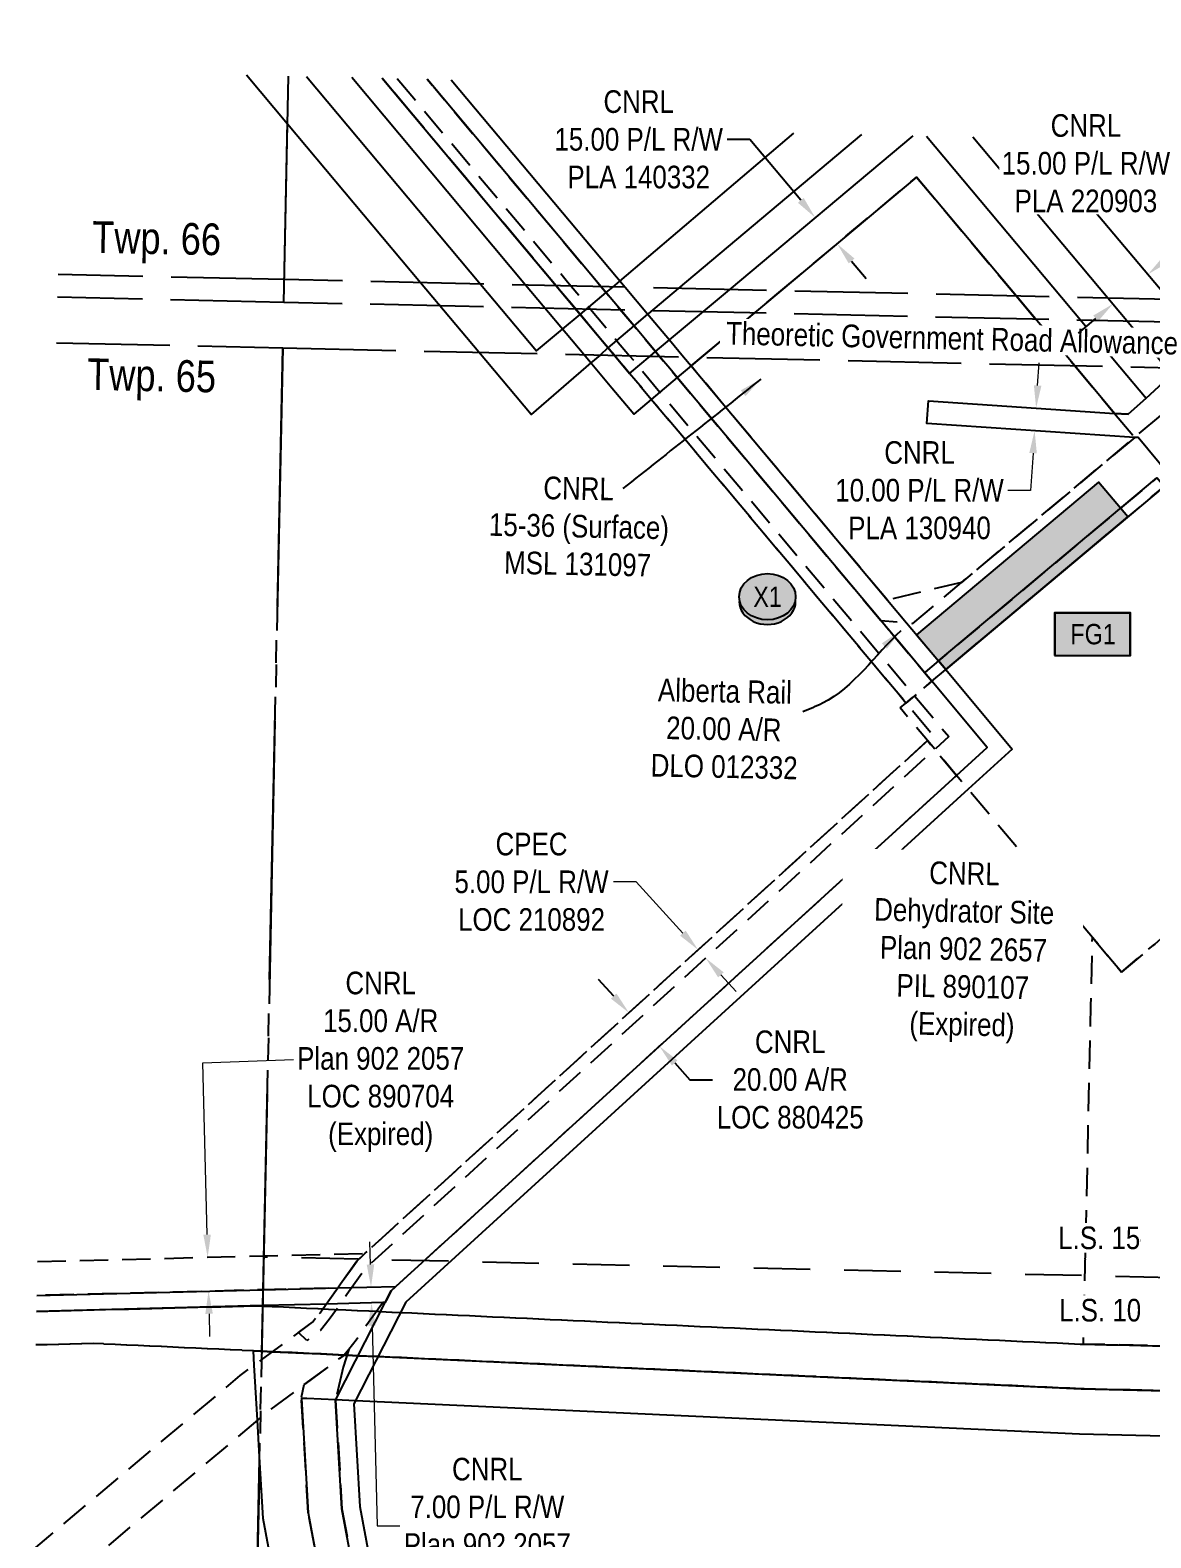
# Model space of a CAD drawing. Extents: x 404921 to 408869, y 6058773 to 6061726.
# Drawn here: x 405361 to 405857, y 6059203 to 6059870 of the extents above; entities that cross this region are included whole.
import ezdxf
from ezdxf.enums import TextEntityAlignment as Align

# ---------------------------------------------------------------- set-up
doc = ezdxf.new("R2010")
doc.units = 0
doc.header["$LTSCALE"] = 5
doc.header["$PDSIZE"] = 0.5
for name, pattern in [('0', [1, 1, 0]), ('foc-ACCESSROAD', [3.75, 2.5, -1.25]), ('foc-LSD', [8, 5, -3]), ('foc-QUARTERLINE', [33, 25, -3, 2, -3]), ('foc-UNSURVEYED', [12.5, 10, -2.5])]:
    doc.linetypes.add(name, pattern=pattern)
doc.layers.get('Defpoints').update_dxf_attribs({"color": 9})
for name, color, linetype in [('C-AR', 13, 'foc-ACCESSROAD'), ('C-RW', 13, 'Continuous'), ('C-SYMBOL', 7, 'Continuous'), ('C-WS', 13, 'foc-ACCESSROAD'), ('F-AR', 190, 'foc-ACCESSROAD'), ('F-RW', 190, 'Continuous'), ('F-WS', 190, 'foc-ACCESSROAD'), ('L-ROAD-T', 7, 'Continuous'), ('L-SECQ', 8, 'foc-QUARTERLINE'), ('L-SECTION-LSD', 7, 'foc-LSD'), ('L-USEC', 7, 'foc-UNSURVEYED'), ('P-CROSSINGS', 250, 'Continuous'), ('P-TEMP-BLOCKS', 250, 'Continuous'), ('P-WORKAREA', 113, 'Continuous'), ('P-WORKAREA-H', 111, 'Continuous')]:
    doc.layers.add(name, color=color, linetype=linetype)
for name, color, linetype, lineweight in [('F-AR-T', 190, 'Continuous', 9), ('F-RW-T', 190, 'Continuous', 9), ('F-WS-T', 190, 'Continuous', 9)]:
    doc.layers.add(name, color=color, linetype=linetype, lineweight=lineweight)
doc.styles.add('100L', font='ARIALN.TTF', dxfattribs={"height": 11})
doc.styles.add('80', font='ARIALN.TTF', dxfattribs={"height": 10})
doc.styles.add('80CG', font='ARIALN.TTF', dxfattribs={"height": 10})
doc.styles.add('80L', font='ARIALN.TTF', dxfattribs={"height": 10})
doc.styles.add('Crossing', font='ARIALN.TTF', dxfattribs={"height": 10})
doc.dimstyles.new('Compass 5 000', dxfattribs={"dimscale": 5, "dimtxt": 9, "dimasz": 2, "dimexe": 0.2, "dimexo": 0.0625, "dimgap": 0.5, "dimtad": 0, "dimtih": 1, "dimtoh": 1, "dimzin": 0, "dimdsep": 46, "dimtxsty": '80CG', "dimcen": 0.1, "dimse1": 1, "dimse2": 1, "dimclrd": 256, "dimclrt": 256, "dimaunit": 1, "dimadec": 4, "dimazin": 0, "dimtfac": 0.06, "dimtofl": 0, "dimtmove": 0, "dimatfit": 1, "dimfxl": 0.2, "dimtolj": 1, "dimtzin": 0, "dimlwd": -1, "dimarcsym": 0})

# ---------------------------------------------------------------- blocks, each defined once
blk = doc.blocks.new('Temp_Area3')
h = blk.add_hatch(color=111)
h.dxf.hatch_style = 1
h.paths.add_polyline_path([(-16.83, -9.44), (16.33, -9.44), (16.33, 9.05), (-16.83, 9.05)])
at = {"color": 250}
for points in [[(-17.03, -9.64), (16.53, -9.64), (16.53, 9.25), (-17.03, 9.25)], [(-16.93, -9.54), (16.43, -9.54), (16.43, 9.15), (-16.93, 9.15)]]:
    blk.add_lwpolyline(points, close=True, dxfattribs=at)
at = {"color": 250, "style": '80L'}
blk.add_attdef('TEMPORARY', text='', height=9, dxfattribs=at).set_placement((0, -0.15), align=Align.MIDDLE_CENTER)
blk = doc.blocks.new('*D377')
at = {"layer": 'C-RW', "transparency": 16777216}
for p, q in [((405915.44, 6059836.03), (405923.8, 6059841.52)), ((405885.42, 6059816.31), (405877.06, 6059810.82)), ((405877.06, 6059810.82), (405867.06, 6059810.82))]:
    blk.add_line(p, q, dxfattribs=at)
for points in [[(405914.53, 6059837.42), (405916.36, 6059834.64), (405907.09, 6059830.54)], [(405884.51, 6059817.7), (405886.34, 6059814.91), (405893.78, 6059821.8)]]:
    blk.add_solid(points, dxfattribs=at)
at = {"layer": 'Defpoints', "color": 0, "transparency": 16777216}
for p in [(405893.78, 6059821.8), (405909.02, 6059827.59), (405895.71, 6059818.85)]:
    blk.add_point(p, dxfattribs=at)
at = {"layer": 'C-RW', "transparency": 16777216, "insert": (405827.98, 6059810.82), "char_height": 10, "attachment_point": 5, "style": '80CG', "bg_fill": 3, "box_fill_scale": 1.1, "bg_fill_color": 256, "bg_fill_true_color": 13158600, "bg_fill_transparency": 0}
blk.add_mtext('\\A1;CNRL\\P15.00 P/L R/W\\PPLA 220903', dxfattribs=at)
blk = doc.blocks.new('*D378')
at = {"layer": 'Defpoints', "color": 0, "transparency": 16777216}
for p in [(405656.51, 6059463.2), (405649.27, 6059456.6), (405652.64, 6059452.91)]:
    blk.add_point(p, dxfattribs=at)
at = {"layer": 'F-WS-T', "transparency": 16777216}
for p, q in [((405629.17, 6059493.19), (405619.17, 6059493.19)), ((405649.78, 6059470.59), (405629.17, 6059493.19)), ((405666.62, 6059452.12), (405673.36, 6059444.73))]:
    blk.add_line(p, q, dxfattribs=at)
for points in [[(405651.01, 6059471.71), (405648.55, 6059469.47), (405656.51, 6059463.2)], [(405667.85, 6059453.24), (405665.39, 6059450.99), (405659.88, 6059459.51)]]:
    blk.add_solid(points, dxfattribs=at)
at = {"layer": 'F-WS-T', "transparency": 16777216, "insert": (405582.89, 6059493.19), "char_height": 10, "attachment_point": 5, "style": '80CG'}
blk.add_mtext('\\A1;CPEC\\P5.00 P/L R/W\\PLOC 210892', dxfattribs=at)
blk = doc.blocks.new('*D381')
at = {"layer": 'Defpoints', "color": 0, "transparency": 16777216}
for p in [(405834.36, 6059786.72), (405818.87, 6059773.66), (405855.41, 6059761.75)]:
    blk.add_point(p, dxfattribs=at)
at = {"layer": 'F-RW', "transparency": 16777216}
for p, q in [((405863.05, 6059768.2), (405873.1, 6059776.67)), ((405873.1, 6059776.67), (405883.1, 6059776.67)), ((405832.27, 6059742.25), (405824.62, 6059735.8))]:
    blk.add_line(p, q, dxfattribs=at)
for points in [[(405861.98, 6059769.47), (405864.13, 6059766.92), (405855.41, 6059761.75)], [(405831.19, 6059743.52), (405833.34, 6059740.97), (405839.91, 6059748.69)]]:
    blk.add_solid(points, dxfattribs=at)
at = {"layer": 'F-RW', "transparency": 16777216, "insert": (405922.64, 6059776.67), "char_height": 10, "attachment_point": 5, "style": '80CG', "bg_fill": 3, "box_fill_scale": 1.1, "bg_fill_color": 256, "bg_fill_true_color": 13158600, "bg_fill_transparency": 0}
blk.add_mtext('\\A1;CPEC\\P20.00 P/L R/W\\PPLA 170041', dxfattribs=at)
blk = doc.blocks.new('*D383')
at = {"layer": 'C-AR', "transparency": 16777216}
for p, q in [((405619.22, 6059442.74), (405612.48, 6059450.13)), ((405646.17, 6059413.18), (405652.9, 6059405.79)), ((405652.9, 6059405.79), (405662.9, 6059405.79))]:
    blk.add_line(p, q, dxfattribs=at)
for points in [[(405620.45, 6059443.86), (405617.99, 6059441.61), (405625.96, 6059435.35)], [(405647.4, 6059414.3), (405644.94, 6059412.05), (405639.43, 6059420.57)]]:
    blk.add_solid(points, dxfattribs=at)
at = {"layer": 'Defpoints', "color": 0, "transparency": 16777216}
for p in [(405612.21, 6059422.82), (405639.43, 6059420.57), (405625.69, 6059408.04)]:
    blk.add_point(p, dxfattribs=at)
at = {"layer": 'C-AR', "transparency": 16777216, "insert": (405697.24, 6059405.79), "char_height": 10, "attachment_point": 5, "style": '80CG'}
blk.add_mtext('\\A1;CNRL\\P20.00 A/R\\PLOC 880425', dxfattribs=at)
blk = doc.blocks.new('*D389')
at = {"layer": 'C-RW', "transparency": 16777216}
for p, q in [((405679.36, 6059821.38), (405669.36, 6059821.38)), ((405701.91, 6059794.48), (405679.36, 6059821.38)), ((405724.39, 6059767.65), (405730.82, 6059759.98))]:
    blk.add_line(p, q, dxfattribs=at)
for points in [[(405703.19, 6059795.55), (405700.63, 6059793.4), (405708.33, 6059786.81)], [(405725.67, 6059768.72), (405723.12, 6059766.58), (405717.97, 6059775.31)]]:
    blk.add_solid(points, dxfattribs=at)
at = {"layer": 'Defpoints', "color": 0, "transparency": 16777216}
for p in [(405720.82, 6059797.28), (405708.33, 6059786.81), (405730.46, 6059785.78)]:
    blk.add_point(p, dxfattribs=at)
at = {"layer": 'C-RW', "transparency": 16777216, "insert": (405630.27, 6059821.38), "char_height": 10, "attachment_point": 5, "style": '80CG'}
blk.add_mtext('\\A1;CNRL\\P15.00 P/L R/W\\PPLA 140332', dxfattribs=at)
blk = doc.blocks.new('*D390')
at = {"layer": 'Defpoints', "color": 0, "transparency": 16777216}
for p in [(405800.5, 6059703.03), (405799.82, 6059693.05), (405805.29, 6059692.68)]:
    blk.add_point(p, dxfattribs=at)
at = {"layer": 'F-RW-T', "transparency": 16777216}
for p, q in [((405806.64, 6059712.64), (405807.31, 6059722.61)), ((405804.61, 6059682.71), (405803.5, 6059666.28)), ((405803.5, 6059666.28), (405793.5, 6059666.28))]:
    blk.add_line(p, q, dxfattribs=at)
for points in [[(405804.97, 6059712.75), (405808.3, 6059712.52), (405805.96, 6059702.66)], [(405802.95, 6059682.82), (405806.28, 6059682.59), (405805.29, 6059692.68)]]:
    blk.add_solid(points, dxfattribs=at)
at = {"layer": 'F-RW-T', "transparency": 16777216, "insert": (405754.42, 6059666.28), "char_height": 10, "attachment_point": 5, "style": '80CG'}
blk.add_mtext('\\A1;CNRL\\P10.00 P/L R/W\\PPLA 130940', dxfattribs=at)
blk = doc.blocks.new('*D392')
at = {"layer": 'Defpoints', "color": 0, "transparency": 16777216}
for p in [(405372.27, 6059310.59), (405372.45, 6059303.6), (405512.11, 6059307.12)]:
    blk.add_point(p, dxfattribs=at)
at = {"layer": 'F-RW-T', "transparency": 16777216}
for p, q in [((405511.68, 6059324.11), (405511.43, 6059334.11)), ((405512.36, 6059297.12), (405514.6, 6059208.57)), ((405514.6, 6059208.57), (405524.6, 6059208.57))]:
    blk.add_line(p, q, dxfattribs=at)
for points in [[(405513.35, 6059324.16), (405510.01, 6059324.07), (405511.93, 6059314.12)], [(405514.03, 6059297.17), (405510.7, 6059297.08), (405512.11, 6059307.12)]]:
    blk.add_solid(points, dxfattribs=at)
at = {"layer": 'F-RW-T', "transparency": 16777216, "insert": (405563.33, 6059208.57), "char_height": 10, "attachment_point": 5, "style": '80CG', "bg_fill": 3, "box_fill_scale": 1.1, "bg_fill_color": 256, "bg_fill_true_color": 13158600, "bg_fill_transparency": 0}
blk.add_mtext('\\A1;CNRL\\P7.00 P/L R/W\\PPlan 902 2057\\PPLA 890720', dxfattribs=at)
blk = doc.blocks.new('xing2')
h = blk.add_hatch(color=50)
h.dxf.hatch_style = 1
edge = h.paths.add_edge_path()
edge.add_ellipse((0, 0), major_axis=(-12.5, 0), ratio=0.816297, start_angle=0, end_angle=360)
h = blk.add_hatch(color=250)
h.dxf.hatch_style = 1
edge = h.paths.add_edge_path()
edge.add_ellipse((0, -2.05), major_axis=(-12.5, 0), ratio=0.816297, start_angle=0, end_angle=180)
edge.add_line((12.5, -2.05), (12.5, 0))
edge.add_ellipse((0, 0), major_axis=(-12.5, 0), ratio=0.816297, start_angle=0, end_angle=180, ccw=False)
edge.add_line((-12.5, 0), (-12.5, -2.05))
at = {"color": 250}
blk.add_ellipse((0, 0), major_axis=(-12.5, 0), ratio=0.816297, dxfattribs=at)
blk.add_ellipse((0, -2.05), major_axis=(-12.5, 0), ratio=0.816297, start_param=0, end_param=3.141593, dxfattribs=at)
at = {"color": 250, "style": 'Crossing'}
blk.add_attdef('CROSSING', text='', height=9, dxfattribs=at).set_placement((0.09, 0.02), align=Align.MIDDLE_CENTER)
at = {"color": 250, "style": 'Crossing', "flags": 1}
for tag, p in [('OWNER', (0.09, -12.49)), ('DESCRIPTION', (0.09, -25.77)), ('LOCATION', (0.09, -39.3)), ('DWG_REF', (0.09, -52.84))]:
    blk.add_attdef(tag, text='', height=9, dxfattribs=at).set_placement(p, align=Align.MIDDLE_CENTER)

msp = doc.modelspace()

# ---------------------------------------------------------------- hatches: boundary and pattern name
at = {"layer": 'P-WORKAREA-H'}
h = msp.add_hatch(color=256, dxfattribs=at)
h.dxf.hatch_style = 1
h.paths.add_polyline_path([(405765.996, 6059587.055), (405846.458, 6059654.515), (405833.604, 6059669.845), (405753.145, 6059602.38)])

# ---------------------------------------------------------------- linework, layer by layer
at = {"layer": 'C-AR', "flags": 128}
msp.add_lwpolyline([(405361.78, 6059197.446), (405454.089, 6059274.968), (405463.565, 6059281.979), (405486.08, 6059298.636), (405489.435, 6059302.783), (405492.155, 6059306.616), (405497.213, 6059313.746), (405505.736, 6059325.757), (405509.344, 6059329.045), (405757.924, 6059555.644), (405761.142, 6059551.806), (405770.74, 6059540.265), (405522.955, 6059314.393), (405520.799, 6059312.429), (405517.121, 6059307.245), (405505.379, 6059290.696), (405502.062, 6059286.595), (405500.024, 6059284.076), (405482.421, 6059271.054), (405466.396, 6059259.197), (405463.031, 6059256.371), (405361.225, 6059170.87)], dxfattribs=at)
at = {"layer": 'C-RW'}
for points in [[(405728.79, 6059823.536), (405647.648, 6059755.494), (405634.543, 6059744.511), (405634.2, 6059744.227), (405628.113, 6059739.013), (405616.682, 6059729.343), (405613.208, 6059726.1), (405609.138, 6059722.593), (405582.652, 6059699.742), (405559.535, 6059727.312), (405533.753, 6059758.064), (405474.968, 6059828.182), (405456.872, 6059849.766)], [(405483.457, 6059849.169), (405560.33, 6059757.464), (405585.112, 6059727.904), (405596.603, 6059737.547), (405604.351, 6059744.049), (405615.837, 6059753.688), (405618.771, 6059756.146), (405621.887, 6059758.812), (405698.906, 6059824.208)], [(405757.491, 6059822.89), (405817.175, 6059751.674), (405842.95, 6059720.923), (405854.569, 6059707.069), (405846.718, 6059699.901), (405840.683, 6059700.31), (405823.019, 6059721.373), (405797.239, 6059752.123), (405753.109, 6059804.767), (405693.111, 6059754.469), (405658.06, 6059725.089), (405653.473, 6059721.249), (405647.341, 6059716.115), (405635.844, 6059706.491), (405628.081, 6059699.992), (405618.447, 6059711.488), (405608.811, 6059722.984), (405606.061, 6059726.262), (405580.289, 6059757.013), (405503.432, 6059848.721)], [(405516.837, 6059848.42), (405593.734, 6059756.709), (405616.565, 6059729.482), (405619.519, 6059725.958), (405626.205, 6059717.988), (405635.296, 6059725.603), (405637.696, 6059727.619), (405643.826, 6059732.755), (405670.355, 6059754.981), (405751.542, 6059823.024)], [(405862.522, 6059667.983), (405765.996, 6059587.056), (405762.784, 6059590.885), (405859.31, 6059671.815)]]:
    msp.add_lwpolyline(points, dxfattribs=at)
at = {"layer": 'C-WS', "flags": 128}
msp.add_lwpolyline([(405845.778, 6059455.143), (405843.673, 6059453.378), (405830.847, 6059468.672), (405775.927, 6059534.172), (405770.719, 6059540.245), (405761.142, 6059551.806), (405757.924, 6059555.644), (405745.79, 6059570.114), (405748.378, 6059572.284), (405759.866, 6059581.915), (405765.996, 6059587.056), (405862.522, 6059667.983), (405872.713, 6059655.829), (405885.565, 6059640.471), (405905.792, 6059616.336), (405915.432, 6059604.85), (405928.278, 6059589.528), (405937.915, 6059578.04), (405947.559, 6059566.559), (405960.405, 6059551.248), (405954.582, 6059546.348), (405873.771, 6059478.607), (405861.105, 6059467.99), (405858.444, 6059465.76), (405845.778, 6059455.143)], close=True, dxfattribs=at)
at = {"layer": 'F-AR', "flags": 128}
for points in [[(405536.777, 6059847.973), (405539.044, 6059845.27), (405539.483, 6059844.746), (405544.441, 6059838.833), (405613.681, 6059756.26), (405628.057, 6059739.113), (405637.696, 6059727.618), (405639.46, 6059725.509), (405643.965, 6059720.142), (405647.341, 6059716.115), (405737.38, 6059608.731), (405756.654, 6059585.745), (405759.866, 6059581.915), (405748.378, 6059572.284), (405635.845, 6059706.491), (405626.205, 6059717.988), (405619.518, 6059725.958), (405616.565, 6059729.482), (405593.734, 6059756.709), (405516.837, 6059848.42)], [(405364.451, 6059325.397), (405464.524, 6059327.917), (405509.344, 6059329.046), (405505.736, 6059325.757), (405497.213, 6059313.746), (405464.211, 6059312.913), (405364.137, 6059310.387)]]:
    msp.add_lwpolyline(points, dxfattribs=at)
msp.add_lwpolyline([(405892.433, 6059673.839), (405889.206, 6059670.893), (405886.529, 6059668.447), (405875.283, 6059658.177), (405872.713, 6059655.829), (405862.522, 6059667.983), (405859.31, 6059671.815), (405762.784, 6059590.885), (405756.654, 6059585.745), (405737.38, 6059608.731), (405748.662, 6059607.727), (405751.451, 6059607.479), (405773.028, 6059625.569), (405849.526, 6059689.702), (405861.869, 6059700.056), (405864.999, 6059696.298), (405881.083, 6059677.017), (405887.985, 6059676.548), (405892.922, 6059676.213), (405894.885, 6059676.08), (405892.433, 6059673.839)], close=True, dxfattribs=at)
at = {"layer": 'F-AR'}
msp.add_lwpolyline([(405557.09, 6058822.842), (405556.446, 6058826.207), (405538.368, 6058923.28), (405484.173, 6059214.286), (405481.138, 6059265.522), (405482.421, 6059271.054), (405500.024, 6059284.076), (405502.062, 6059286.595), (405499.581, 6059278.773), (405496.234, 6059264.186), (405499.086, 6059216.105), (405553.684, 6058922.935), (405571.178, 6058829.004), (405572.423, 6058822.498)], dxfattribs=at)
at = {"layer": 'F-AR-T'}
msp.add_line((405437.541, 6059413.194), (405477.585, 6059414.718), dxfattribs=at)
at = {"layer": 'F-RW'}
for points in [[(405572.423, 6058822.498), (405571.178, 6058829.004), (405553.684, 6058922.935), (405499.086, 6059216.105), (405496.234, 6059264.186), (405518.174, 6059307.272), (405518.619, 6059308.146), (405520.799, 6059312.429), (405522.955, 6059314.393), (405770.719, 6059540.245), (405784.373, 6059552.689), (405759.866, 6059581.915), (405756.654, 6059585.745), (405737.38, 6059608.731), (405647.341, 6059716.115), (405643.965, 6059720.142), (405639.46, 6059725.509), (405637.696, 6059727.619), (405628.058, 6059739.114), (405613.681, 6059756.26), (405539.043, 6059845.268), (405536.775, 6059847.973)], [(405547.416, 6059847.734), (405624.315, 6059756.02), (405634.186, 6059744.25), (405643.826, 6059732.755), (405650.1, 6059725.269), (405653.473, 6059721.248), (405740.214, 6059617.802), (405748.662, 6059607.727), (405762.784, 6059590.885), (405765.996, 6059587.056), (405795.435, 6059551.946), (405775.927, 6059534.172), (405527.266, 6059307.5), (405504.348, 6059262.492), (405507.042, 6059217.078), (405561.855, 6058922.751), (405579.038, 6058830.487), (405580.602, 6058822.314)], [(405863.456, 6059720.462), (405837.681, 6059751.212), (405777.995, 6059822.429)], [(405804.768, 6059821.826), (405864.807, 6059750.602)], [(405517.94, 6058923.74), (405464.284, 6059211.855), (405462.67, 6059239.101), (405461.713, 6059255.264), (405460.275, 6059279.545), (405459.897, 6059285.923), (405463.644, 6059285.751), (405468.37, 6059285.534), (405482.065, 6059284.905), (405489.538, 6059284.562), (405500.024, 6059284.079), (405501.247, 6059284.025), (405506.22, 6059283.797), (405514.991, 6059283.395), (405825.834, 6059269.147), (405949.422, 6059266.219)], [(405949.978, 6059246.203), (405825.139, 6059249.16), (405505.031, 6059263.834), (405496.234, 6059264.212), (405483.499, 6059264.82), (405481.173, 6059264.928), (405484.173, 6059214.286), (405536.765, 6058931.886)]]:
    msp.add_lwpolyline(points, dxfattribs=at)
msp.add_lwpolyline([(405875.576, 6059705.937), (405865, 6059696.291), (405881.083, 6059677.017), (405882.261, 6059675.163), (405885.249, 6059670.461), (405886.528, 6059668.447), (405890.149, 6059662.749), (405885.805, 6059641.654), (405875.283, 6059658.177), (405868.936, 6059668.144), (405868.525, 6059668.637), (405864.684, 6059673.247), (405851.07, 6059689.584), (405849.521, 6059689.694), (405757.67, 6059695.903), (405758.345, 6059705.881), (405840.683, 6059700.31), (405846.718, 6059699.901), (405854.569, 6059707.069), (405865.966, 6059717.475), (405875.576, 6059705.937)], close=True, dxfattribs=at)
at = {"layer": 'F-RW', "flags": 128}
msp.add_lwpolyline([(405364.137, 6059310.387), (405464.211, 6059312.913), (405497.213, 6059313.746), (405522.955, 6059314.393), (405520.799, 6059312.429), (405518.619, 6059308.146), (405518.174, 6059307.272), (405517.121, 6059307.245), (405492.155, 6059306.616), (405464.065, 6059305.909), (405363.991, 6059303.384)], dxfattribs=at)
at = {"layer": 'F-RW', "linetype": '0'}
for points in [[(405363.991, 6059303.383), (405460.815, 6059305.827), (405461.769, 6059305.851), (405464.062, 6059305.744), (405468.176, 6059305.565), (405490.658, 6059304.507), (405514.394, 6059303.402), (405516.161, 6059303.32), (405524.93, 6059302.912), (405826.906, 6059288.873), (405948.866, 6059286.229)], [(405949.422, 6059266.219), (405825.834, 6059269.147), (405514.991, 6059283.395), (405506.22, 6059283.797), (405501.247, 6059284.025), (405500.024, 6059284.081), (405489.538, 6059284.562), (405482.065, 6059284.905), (405468.37, 6059285.534), (405463.644, 6059285.751), (405459.897, 6059285.922), (405389.032, 6059289.171), (405363.681, 6059288.522)]]:
    msp.add_lwpolyline(points, dxfattribs=at)
at = {"layer": 'F-WS', "flags": 128}
msp.add_lwpolyline([(405523.486, 6059848.271), (405598.828, 6059758.418), (405600.382, 6059756.559), (405608.181, 6059747.264), (405620.5, 6059732.572), (405626.167, 6059725.808), (405630.037, 6059721.198), (405639.676, 6059709.7), (405752.207, 6059575.495), (405767.332, 6059557.46), (405761.141, 6059551.808), (405509.502, 6059322.428), (405503.459, 6059313.902), (405501.296, 6059310.852), (405498.405, 6059306.773), (405496.602, 6059304.23), (405493.438, 6059299.773), (405489.578, 6059294.99), (405483.512, 6059290.496), (405479.892, 6059294.058), (405486.086, 6059298.632), (405489.44, 6059302.78), (405490.66, 6059304.503), (405492.156, 6059306.612), (405497.214, 6059313.745), (405505.736, 6059325.757), (405509.344, 6059329.045), (405757.924, 6059555.644), (405760.421, 6059557.92), (405748.378, 6059572.284), (405635.845, 6059706.491), (405626.205, 6059717.988), (405619.519, 6059725.958), (405616.624, 6059729.413), (405604.351, 6059744.049), (405594.999, 6059755.202), (405593.734, 6059756.709), (405516.837, 6059848.42)], dxfattribs=at)
at = {"layer": 'F-WS'}
msp.add_lwpolyline([(405773.028, 6059625.569), (405740.214, 6059617.802), (405653.473, 6059721.248), (405658.06, 6059725.089), (405693.111, 6059754.469), (405753.109, 6059804.767), (405797.239, 6059752.123), (405823.021, 6059721.373), (405840.683, 6059700.31), (405849.529, 6059689.703), (405773.028, 6059625.569)], close=True, dxfattribs=at)
at = {"layer": 'L-SECQ'}
for p, q in [((405473.322, 6059749.371), (405475.41, 6059849.35)), ((405473.306, 6059749.367), (405474.975, 6059829.247)), ((405472.903, 6059729.267), (405456.742, 6058955.129)), ((405456.744, 6058955.129), (405472.902, 6059729.268))]:
    msp.add_line(p, q, dxfattribs=at)
at = {"layer": 'L-SECTION-LSD'}
msp.add_line((406265.976, 6059309.186), (405464.513, 6059327.362), dxfattribs=at)
at = {"layer": 'L-USEC'}
for p, q in [((405473.532, 6059759.424), (405373.557, 6059761.674)), ((405874.227, 6059750.408), (405473.532, 6059759.424)), ((405473.306, 6059749.367), (405373.347, 6059751.616)), ((405874, 6059740.35), (405473.306, 6059749.367)), ((405372.927, 6059731.517), (405472.903, 6059729.267)), ((405472.903, 6059729.267), (405873.6, 6059720.251))]:
    msp.add_line(p, q, dxfattribs=at)
at = {"layer": 'P-CROSSINGS', "flags": 128}
msp.add_lwpolyline([(405846.458, 6059654.515), (405765.996, 6059587.056)], dxfattribs=at)
at = {"layer": 'P-WORKAREA'}
msp.add_lwpolyline([(405765.996, 6059587.055), (405846.458, 6059654.515), (405833.604, 6059669.845), (405753.145, 6059602.38)], close=True, dxfattribs=at)

# ---------------------------------------------------------------- block references
at = {"layer": 'P-CROSSINGS'}
msp.add_blockref('xing2', (405687.148, 6059619.26), dxfattribs=at).add_auto_attribs({'CROSSING': 'X1'})
at = {"layer": 'P-TEMP-BLOCKS'}
msp.add_blockref('Temp_Area3', (405831.142, 6059602.877), dxfattribs=at).add_auto_attribs({'TEMPORARY': 'FG1'})

# ---------------------------------------------------------------- texts
at = {"layer": 'C-SYMBOL', "color": 3, "char_height": 13.993, "attachment_point": 1, "rotation": 358.875835, "style": '80L'}
for s, insert in [('Twp. 66', (405388.772, 6059785.294)), ('Twp. 65', (405386.553, 6059724.666))]:
    msp.add_mtext_dynamic_manual_height_columns(s, width=101.35207, gutter_width=47.48, heights=[0], dxfattribs=dict(at, insert=insert))
at = {"layer": 'F-AR-T', "insert": (405629.299, 6059583.283), "char_height": 10, "attachment_point": 1, "rotation": 358.875835, "style": '80'}
msp.add_mtext_dynamic_manual_height_columns('\\pi9.6048;Alberta Rail\\P\\pi13.558;20.00 A/R\\P\\pi7.0434;DLO 012332', width=77.58611, gutter_width=44.981, heights=[0], dxfattribs=at)
at = {"layer": 'F-RW-T', "insert": (405516.199, 6059413.686), "char_height": 10, "attachment_point": 5, "style": '80CG'}
msp.add_mtext('\\A1;CNRL\\P15.00 A/R\\PPlan 902 2057\\PLOC 890704\\P(Expired)', dxfattribs=at)
at = {"layer": 'F-WS-T', "insert": (405556.989, 6059673.039), "char_height": 10, "attachment_point": 1, "rotation": 358.875835, "style": '80'}
msp.add_mtext_dynamic_manual_height_columns('\\pi31.245;CNRL\\P\\pi7.5106;15-36 (Surface)\\P\\pi14.56;MSL 131097', width=92.68827, gutter_width=44.981, heights=[0], dxfattribs=at)

# ---------------------------------------------------------------- dimensions: what is measured, and where the dimension line sits
at = {"layer": 'C-AR'}
dim = msp.add_linear_dim(base=(405639.43, 6059420.568), p1=(405612.213, 6059422.818), p2=(405625.685, 6059408.038), angle=312.351106, text='CNRL\\P20.00 A/R\\PLOC 880425', dimstyle='Compass 5 000', override={"dimtxt": 10}, dxfattribs=at)
dim.commit()
dim.dimension.update_dxf_attribs({"geometry": '*D383', "text_midpoint": (405697.239, 6059405.787), "dimtype": 161})
at = {"layer": 'C-RW'}
dim = msp.add_linear_dim(base=(405708.333, 6059786.811), p1=(405730.458, 6059785.778), p2=(405720.821, 6059797.277), angle=129.96609, text='CNRL\\P15.00 P/L R/W\\PPLA 140332', dimstyle='Compass 5 000', dxfattribs=at)
dim.commit()
dim.dimension.update_dxf_attribs({"geometry": '*D389', "text_midpoint": (405630.273, 6059821.383), "dimtype": 161})
at = {"layer": 'F-WS-T'}
dim = msp.add_linear_dim(base=(405656.514, 6059463.202), p1=(405652.642, 6059452.906), p2=(405649.273, 6059456.601), angle=132.351458, text='CPEC\\P5.00 P/L R/W\\PLOC 210892', dimstyle='Compass 5 000', dxfattribs=at)
dim.commit()
dim.dimension.update_dxf_attribs({"geometry": '*D378', "text_midpoint": (405582.889, 6059493.194), "dimtype": 161})

# ---------------------------------------------------------------- leaders
at = {"layer": 'F-AR-T', "path_type": 1}
msp.add_leader([(405746.187, 6059604.25), (405711.525, 6059572.177), (405702.798, 6059568.326)], dimstyle='Compass 5 000', override={"dimgap": 0.5, "dimtad": 0, "dimclrd": 256}, dxfattribs=at)
at = {"layer": 'F-WS-T', "path_type": 1}
msp.add_leader([(405684.281, 6059715.435), (405623.276, 6059667.06)], dimstyle='Compass 5 000', override={"dimgap": 0.5, "dimtad": 0, "dimclrd": 256}, dxfattribs=at)

# ---------------------------------------------------------------- next in the draw order: texts
at = {"layer": 'L-ROAD-T', "insert": (405768.919, 6059738.533), "char_height": 9.99573, "width": 202.06203, "attachment_point": 2, "rotation": 358.711022, "style": '80L', "bg_fill": 3, "box_fill_scale": 1.15, "bg_fill_color": 256, "bg_fill_true_color": 13158600, "bg_fill_transparency": 0}
msp.add_mtext('Theoretic Government Road Allowance', dxfattribs=at)
at = {"layer": 'L-SECTION-LSD', "insert": (405814.622, 6059341.492), "char_height": 10, "attachment_point": 1, "style": '100L', "bg_fill": 3, "box_fill_scale": 1.5, "bg_fill_color": 256, "bg_fill_transparency": 0}
msp.add_mtext_dynamic_manual_height_columns('\\pi1.8458;L.S. 15', width=36.85945, gutter_width=55, heights=[0], dxfattribs=at)

# ---------------------------------------------------------------- next in the draw order: dimensions: what is measured, and where the dimension line sits
at = {"layer": 'C-RW'}
dim = msp.add_aligned_dim(p1=(405909.019, 6059827.595), p2=(405895.714, 6059818.854), distance=-3.522, text='CNRL\\P15.00 P/L R/W\\PPLA 220903', dimstyle='Compass 5 000', override={"dimtfill": 1}, dxfattribs=at)
dim.commit()
dim.dimension.update_dxf_attribs({"geometry": '*D377', "text_midpoint": (405827.978, 6059810.816)})
at = {"layer": 'F-RW-T'}
dim = msp.add_linear_dim(base=(405512.109, 6059307.121), p1=(405372.275, 6059310.592), p2=(405372.451, 6059303.597), angle=271.445485, text='CNRL\\P7.00 P/L R/W\\PPlan 902 2057\\PPLA 890720', dimstyle='Compass 5 000', override={"dimtfill": 1}, dxfattribs=at)
dim.commit()
dim.dimension.update_dxf_attribs({"geometry": '*D392', "text_midpoint": (405563.331, 6059208.57), "dimtype": 161})

# ---------------------------------------------------------------- next in the draw order: linework, layer by layer
at = {"layer": 'C-WS', "flags": 128}
msp.add_lwpolyline([(405948.866, 6059286.229), (405826.906, 6059288.873), (405830.198, 6059438.685), (405830.847, 6059468.672), (405843.673, 6059453.378), (405845.778, 6059455.143), (405858.444, 6059465.76), (405861.105, 6059467.99), (405873.771, 6059478.607), (405954.582, 6059546.348), (405952.155, 6059436.067), (405948.866, 6059286.229)], close=True, dxfattribs=at)
at = {"layer": 'F-AR-T'}
for p, q in [((405439.453, 6059337.289), (405437.541, 6059413.194)), ((405440.334, 6059302.307), (405440.586, 6059292.31))]:
    msp.add_line(p, q, dxfattribs=at)
for points in [[(405441.119, 6059337.331), (405437.787, 6059337.247), (405439.704, 6059327.292)], [(405442, 6059302.349), (405438.668, 6059302.265), (405440.082, 6059312.303)]]:
    msp.add_solid(points, dxfattribs=at)

# ---------------------------------------------------------------- next in the draw order: dimensions: what is measured, and where the dimension line sits
at = {"layer": 'F-RW'}
dim = msp.add_linear_dim(base=(405855.407, 6059761.753), p1=(405818.869, 6059773.658), p2=(405834.363, 6059786.718), angle=40.12936, text='CPEC\\P20.00 P/L R/W\\PPLA 170041', dimstyle='Compass 5 000', override={"dimtfill": 1}, dxfattribs=at)
dim.commit()
dim.dimension.update_dxf_attribs({"geometry": '*D381', "text_midpoint": (405922.644, 6059776.671), "dimtype": 161})
at = {"layer": 'F-RW-T'}
dim = msp.add_linear_dim(base=(405805.288, 6059692.684), p1=(405800.499, 6059703.028), p2=(405799.824, 6059693.054), angle=266.1327, text='CNRL\\P10.00 P/L R/W\\PPLA 130940', dimstyle='Compass 5 000', dxfattribs=at)
dim.commit()
dim.dimension.update_dxf_attribs({"geometry": '*D390', "text_midpoint": (405754.417, 6059666.281), "dimtype": 161})

# ---------------------------------------------------------------- next in the draw order: texts
at = {"layer": 'C-WS', "insert": (405725.653, 6059502.936), "char_height": 10, "attachment_point": 1, "rotation": 358.875835, "style": '80', "bg_fill": 2}
msp.add_mtext_dynamic_manual_height_columns('\\pi33.165;CNRL\\P\\pi9.1468;Dehydrator Site\\P\\pi12.029;Plan 902 2657\\P\\pi19.672;PIL 890107\\P\\pi25.722;(Expired)', width=96.52685, gutter_width=0, heights=[0], dxfattribs=at)
at = {"layer": 'L-SECTION-LSD', "char_height": 9.99568, "attachment_point": 1, "style": '100L', "bg_fill": 3, "box_fill_scale": 1.15, "bg_fill_color": 256, "bg_fill_true_color": 13158600, "bg_fill_transparency": 0}
for s, width, insert in [('\\pi1.8452;L.S. 15', 36.8437, (405813.872, 6059340.886)), ('\\pi2.0284;L.S. 10', 36.93826, (405814.089, 6059308.9))]:
    msp.add_mtext_dynamic_manual_height_columns(s, width=width, gutter_width=54.977, heights=[0], dxfattribs=dict(at, insert=insert))

doc.saveas('drawing.dxf')
